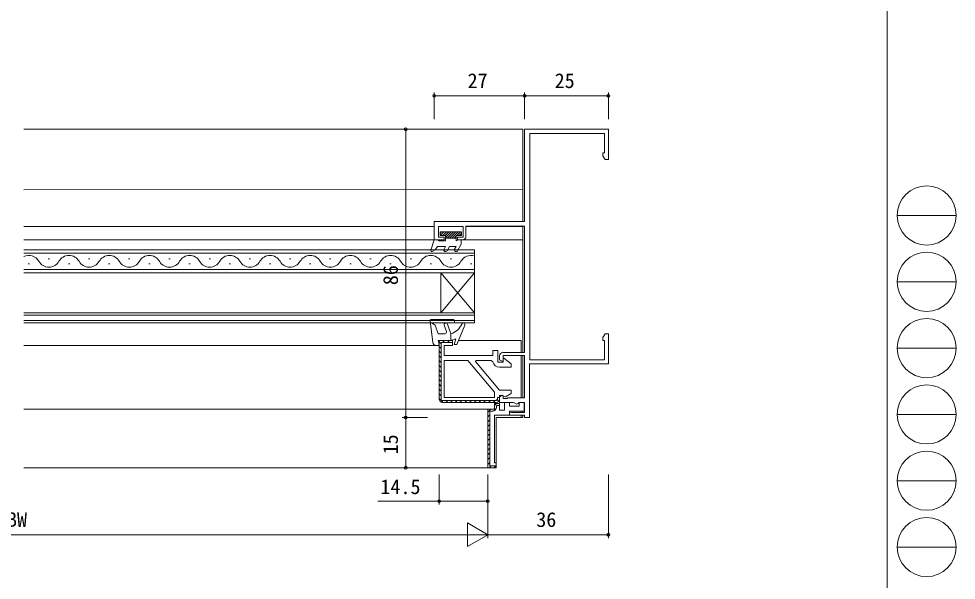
# Model space of a CAD drawing. Units: millimetres on the paper. Extents: x -397 to 397, y -282 to 282.
# Drawn here: x 116.9 to 396.7, y -167.6 to 0 of the extents above; entities that cross this region are included whole.
import ezdxf
from ezdxf.enums import TextEntityAlignment as Align

# ---------------------------------------------------------------- set-up
doc = ezdxf.new("R2010")
doc.units = ezdxf.units.MM
for name, color, linetype, lineweight in [('0-1_USER1', 2, 'Continuous', 9), ('0-2_YKK_ZWAK', 4, 'Continuous', 9), ('0-3_YKK_11', 7, 'Continuous', 9), ('0-4_YKK_12', 6, 'Continuous', 9), ('0-6_YKK_D', 7, 'Continuous', 9)]:
    doc.layers.add(name, color=color, linetype=linetype, lineweight=lineweight)
doc.styles.add('ＭＳ ゴシック', font='')
doc.styles.get('ＭＳ ゴシック').set_extended_font_data('MS Gothic')

msp = doc.modelspace()

# ---------------------------------------------------------------- linework, layer by layer
at = {"layer": '0-1_USER1'}
for p, q in [((118.358, -33.003), (267.329, -33.003)), ((267.329, -33.003), (267.338, -60.503)), ((267.335, -50.98), (118.358, -51.016)), ((118.358, -61.999), (240.858, -61.995)), ((250.358, -61.994), (267.339, -61.994)), ((267.338, -61.703), (267.351, -99.603)), ((118.358, -66.003), (240.858, -66.003)), ((249.358, -66.003), (267.34, -65.997)), ((118.358, -69.003), (252.859, -69.003)), ((252.859, -69.003), (252.859, -75.803)), ((252.859, -70.003), (118.358, -70.003)), ((126.059, -71.643), (125.659, -71.643)), ((138.059, -71.643), (137.659, -71.643)), ((150.059, -71.643), (149.659, -71.643)), ((162.059, -71.643), (161.659, -71.643)), ((174.059, -71.643), (173.659, -71.643)), ((186.059, -71.643), (185.659, -71.643)), ((198.059, -71.643), (197.659, -71.643)), ((210.059, -71.643), (209.659, -71.643)), ((222.059, -71.643), (221.659, -71.643)), ((234.059, -71.643), (233.659, -71.643)), ((246.059, -71.643), (245.659, -71.643)), ((118.358, -74.803), (252.859, -74.803)), ((120.059, -73.163), (119.659, -73.163)), ((132.059, -73.163), (131.659, -73.163)), ((144.059, -73.163), (143.659, -73.163)), ((156.059, -73.163), (155.659, -73.163)), ((168.059, -73.163), (167.659, -73.163)), ((180.059, -73.163), (179.659, -73.163)), ((180.059, -73.163), (179.659, -73.163)), ((192.059, -73.163), (191.659, -73.163)), ((204.059, -73.163), (203.659, -73.163)), ((216.059, -73.163), (215.659, -73.163)), ((228.059, -73.163), (227.659, -73.163)), ((240.059, -73.163), (239.659, -73.163)), ((252.059, -73.163), (251.659, -73.163)), ((252.859, -75.803), (118.358, -75.803)), ((242.859, -87.803), (242.859, -75.803)), ((252.859, -87.803), (242.859, -75.803)), ((252.859, -75.803), (242.859, -87.803)), ((252.859, -87.803), (252.859, -75.803)), ((118.358, -87.803), (252.859, -87.803)), ((252.859, -88.503), (118.358, -88.503)), ((252.859, -87.803), (252.859, -90.803)), ((118.358, -90.103), (252.859, -90.103)), ((252.859, -90.803), (118.358, -90.803)), ((242.358, -97.503), (118.358, -97.503)), ((266.858, -100.503), (266.858, -113.103)), ((267.352, -100.503), (267.356, -113.103)), ((257.357, -116.503), (118.358, -116.503)), ((266.858, -117.103), (266.858, -117.503)), ((267.357, -117.093), (267.357, -117.503)), ((259.358, -134.003), (259.354, -119.003)), ((259.358, -119.003), (267.358, -119.003)), ((266.858, -118.303), (266.858, -119.003)), ((267.358, -118.303), (267.358, -119.003)), ((118.358, -134.003), (259.358, -134.003))]:
    msp.add_line(p, q, dxfattribs=at)
msp.add_lwpolyline([(248.154, -96.003), (266.858, -96.003), (266.858, -99.603)], dxfattribs=at)
for centre, start, end in [((119.859, -74.079), 29.20254, 115.89351), ((125.859, -70.726), 209.20254, 330.79746), ((131.859, -74.079), 29.20254, 150.79746), ((137.859, -70.726), 209.20254, 330.79746), ((143.859, -74.079), 29.20254, 150.79746), ((149.859, -70.726), 209.20254, 330.79746), ((155.859, -74.079), 29.20254, 150.79746), ((161.859, -70.726), 209.20254, 330.79746), ((167.859, -74.079), 29.20254, 150.79746), ((173.859, -70.726), 209.20254, 330.79746), ((179.859, -74.079), 29.20254, 150.79746), ((185.859, -70.726), 209.20254, 330.79746), ((191.859, -74.079), 29.20254, 150.79746), ((197.859, -70.726), 209.20254, 330.79746), ((203.859, -74.079), 29.20254, 150.79746), ((209.859, -70.726), 209.20254, 330.79746), ((215.859, -74.079), 29.20254, 150.79746), ((221.859, -70.726), 209.20254, 330.79746), ((227.859, -74.079), 29.20254, 150.79746), ((233.859, -70.726), 209.20254, 330.79746), ((239.859, -74.079), 29.20254, 150.79746), ((245.859, -70.726), 209.20254, 330.79746), ((251.859, -74.079), 73.08415, 150.79746)]:
    msp.add_arc(centre, 3.437, start, end, dxfattribs=at)
at = {"layer": '0-2_YKK_ZWAK'}
for p, q in [((242.661, -63.603), (249.061, -63.603)), ((242.661, -64.703), (242.661, -63.603)), ((243.09, -63.603), (242.661, -64.031)), ((242.661, -63.603), (249.061, -63.603)), ((242.661, -64.703), (242.661, -63.603)), ((243.09, -63.603), (242.661, -64.031)), ((243.797, -63.603), (242.697, -64.703)), ((243.797, -63.603), (242.697, -64.703)), ((244.505, -63.603), (243.405, -64.703)), ((244.505, -63.603), (243.405, -64.703)), ((245.212, -63.603), (244.112, -64.703)), ((245.212, -63.603), (244.112, -64.703)), ((245.919, -63.603), (244.261, -65.26)), ((245.919, -63.603), (244.261, -65.26)), ((246.626, -63.603), (244.726, -65.503)), ((246.626, -63.603), (244.726, -65.503)), ((247.333, -63.603), (245.433, -65.503)), ((247.333, -63.603), (245.433, -65.503)), ((248.04, -63.603), (246.14, -65.503)), ((248.04, -63.603), (246.14, -65.503)), ((248.747, -63.603), (247.647, -64.703)), ((248.747, -63.603), (247.647, -64.703)), ((249.061, -63.995), (248.354, -64.703)), ((249.061, -63.995), (248.354, -64.703)), ((249.061, -63.603), (249.061, -64.703)), ((249.061, -63.603), (249.061, -64.703)), ((240.861, -66.003), (239.876, -69.112)), ((240.861, -66.003), (239.876, -69.112)), ((240.861, -66.003), (241.861, -66.003)), ((240.861, -66.003), (241.861, -66.003)), ((241.861, -66.003), (242.381, -66.303)), ((241.861, -66.003), (242.381, -66.303)), ((242.381, -66.303), (244.261, -66.303)), ((242.381, -66.303), (244.261, -66.303)), ((242.661, -64.703), (244.261, -64.703)), ((242.661, -64.703), (244.261, -64.703)), ((244.261, -64.703), (244.261, -66.303)), ((244.261, -64.703), (244.261, -66.303)), ((244.261, -65.503), (247.461, -65.503)), ((244.261, -65.503), (247.461, -65.503)), ((247.461, -64.888), (246.847, -65.503)), ((247.461, -64.888), (246.847, -65.503)), ((247.461, -64.703), (247.461, -66.303)), ((247.461, -64.703), (249.061, -64.703)), ((247.461, -64.703), (247.461, -66.303)), ((247.461, -64.703), (249.061, -64.703)), ((247.981, -66.003), (247.461, -66.303)), ((247.981, -66.003), (247.461, -66.303)), ((247.981, -66.003), (248.961, -66.003)), ((247.981, -66.003), (248.961, -66.003)), ((248.961, -66.003), (248.961, -67.303)), ((248.961, -66.003), (248.961, -67.303)), ((240.312, -69.462), (241.162, -68.972)), ((240.312, -69.462), (241.162, -68.972)), ((241.862, -68.003), (241.162, -68.972)), ((241.862, -68.003), (241.162, -68.972)), ((241.862, -68.003), (244.261, -68.003)), ((241.862, -68.003), (244.261, -68.003)), ((244.261, -68.003), (243.828, -68.753)), ((244.261, -68.003), (243.828, -68.753)), ((244.694, -69.253), (245.416, -68.003)), ((244.694, -69.253), (245.416, -68.003)), ((245.416, -68.003), (247.403, -68.003)), ((245.416, -68.003), (247.403, -68.003)), ((247.403, -68.003), (246.97, -68.753)), ((247.403, -68.003), (246.97, -68.753)), ((247.836, -69.253), (248.961, -67.303)), ((247.836, -69.253), (248.961, -67.303)), ((239.66, -90.139), (240.451, -96.624)), ((246.658, -89.803), (239.958, -89.803)), ((240.043, -90.803), (241.119, -91.424)), ((240.043, -90.803), (246.658, -90.803)), ((241.119, -91.424), (242.058, -94.003)), ((243.873, -91.474), (244.549, -93.332)), ((245.858, -94.003), (244.813, -91.132)), ((246.958, -90.503), (246.958, -90.103)), ((247.658, -97.203), (250.02, -91.494)), ((242.058, -94.003), (244.08, -94.003)), ((245.858, -94.003), (245.858, -96.003)), ((241.443, -97.503), (242.058, -97.503)), ((242.058, -96.003), (245.858, -96.003)), ((242.058, -96.003), (242.348, -97.128)), ((245.858, -96.003), (247.358, -95.503)), ((246.858, -97.203), (247.358, -95.503)), ((247.658, -97.203), (246.858, -97.203))]:
    msp.add_line(p, q, dxfattribs=at)
for centre, radius, start, end in [((240.162, -69.203), 0.3, 162.41011, 300.00424), ((240.162, -69.203), 0.3, 162.41011, 300.00424), ((244.261, -69.003), 0.5, 150.00001, 330.00001), ((244.261, -69.003), 0.5, 150.00001, 330.00001), ((247.403, -69.003), 0.5, 150.00001, 330.00001), ((247.403, -69.003), 0.5, 150.00001, 330.00001), ((239.958, -90.103), 0.3, 90, 186.9513), ((244.343, -91.303), 0.5, 20, 200), ((244.477, -89.197), 5, 286.03395, 337.49174), ((246.658, -90.103), 0.3, 0, 90), ((246.658, -90.503), 0.3, 270, 0), ((249.558, -91.303), 0.5, 337.52282, 157.49174), ((244.08, -93.503), 0.5, 270, 20), ((241.443, -96.503), 1, 186.9513, 270), ((242.058, -97.203), 0.3, 270, 14.47751)]:
    msp.add_arc(centre, radius, start, end, dxfattribs=at)
at = {"layer": '0-3_YKK_11'}
for p, q in [((242.358, -97.802), (242.958, -98.402)), ((242.358, -97.802), (242.958, -98.402)), ((242.369, -96.399), (242.958, -96.988)), ((242.369, -96.399), (242.958, -96.988)), ((243.387, -96.003), (243.987, -96.603)), ((243.387, -96.003), (243.987, -96.603)), ((244.802, -96.003), (245.402, -96.603)), ((244.802, -96.003), (245.402, -96.603)), ((242.358, -99.216), (242.958, -99.816)), ((242.358, -99.216), (242.958, -99.816)), ((242.358, -100.63), (242.958, -101.23)), ((242.358, -100.63), (242.958, -101.23)), ((242.358, -102.044), (242.958, -102.644)), ((242.358, -102.044), (242.958, -102.644)), ((242.358, -103.459), (242.958, -104.059)), ((242.358, -103.459), (242.958, -104.059)), ((242.358, -104.873), (242.958, -105.473)), ((242.358, -104.873), (242.958, -105.473)), ((242.358, -106.287), (242.958, -106.887)), ((242.358, -106.287), (242.958, -106.887)), ((242.358, -107.701), (242.958, -108.301)), ((242.358, -107.701), (242.958, -108.301)), ((242.358, -109.115), (242.958, -109.715)), ((242.358, -109.115), (242.958, -109.715)), ((242.358, -110.53), (242.958, -111.13)), ((242.358, -110.53), (242.958, -111.13)), ((242.358, -111.944), (242.958, -112.544)), ((242.358, -111.944), (242.958, -112.544)), ((242.358, -113.358), (243.503, -114.503)), ((242.358, -113.358), (243.503, -114.503)), ((259.358, -114.503), (243.358, -114.503)), ((259.358, -114.503), (243.358, -114.503)), ((243.858, -113.003), (258.858, -113.003)), ((243.858, -113.003), (258.858, -113.003)), ((244.317, -113.903), (244.917, -114.503)), ((244.317, -113.903), (244.917, -114.503)), ((245.731, -113.903), (246.331, -114.503)), ((245.731, -113.903), (246.331, -114.503)), ((247.145, -113.903), (247.745, -114.503)), ((247.145, -113.903), (247.745, -114.503)), ((248.559, -113.903), (249.159, -114.503)), ((248.559, -113.903), (249.159, -114.503)), ((249.974, -113.903), (250.574, -114.503)), ((249.974, -113.903), (250.574, -114.503)), ((251.388, -113.903), (251.988, -114.503)), ((251.388, -113.903), (251.988, -114.503)), ((252.802, -113.903), (253.402, -114.503)), ((252.802, -113.903), (253.402, -114.503)), ((254.216, -113.903), (254.816, -114.503)), ((254.216, -113.903), (254.816, -114.503)), ((255.63, -113.903), (256.23, -114.503)), ((255.63, -113.903), (256.23, -114.503)), ((257.045, -113.903), (257.645, -114.503)), ((257.045, -113.903), (257.645, -114.503)), ((258.459, -113.903), (259.059, -114.503)), ((258.459, -113.903), (259.059, -114.503)), ((259.692, -113.722), (260.12, -114.15)), ((259.692, -113.722), (260.12, -114.15)), ((259.758, -113.503), (259.758, -113.003)), ((259.758, -113.503), (259.758, -113.003)), ((256.858, -116.503), (256.858, -134.003)), ((256.858, -116.503), (256.858, -134.003)), ((257.798, -116.503), (256.858, -117.443)), ((259.418, -116.298), (258.653, -117.063)), ((259.498, -114.803), (258.858, -115.443)), ((260.358, -115.357), (260.312, -115.403)), ((257.458, -118.257), (256.858, -118.857)), ((257.458, -119.672), (256.858, -120.272)), ((257.458, -121.086), (256.858, -121.686)), ((257.458, -122.5), (256.858, -123.1)), ((257.458, -123.914), (256.858, -124.514)), ((257.458, -125.328), (256.858, -125.928)), ((257.458, -126.743), (256.858, -127.343)), ((257.458, -128.157), (256.858, -128.757)), ((257.458, -129.571), (256.858, -130.171)), ((257.458, -130.985), (256.858, -131.585)), ((257.458, -132.4), (256.858, -133)), ((257.869, -133.403), (257.276, -133.996)), ((259.283, -133.403), (258.683, -134.003))]:
    msp.add_line(p, q, dxfattribs=at)
for points in [[(269.458, -101.803), (269.458, -34.203), (291.658, -34.203), (291.658, -40.003), (291.228, -40.003), (291.228, -40.912), (291.858, -42.003), (292.858, -42.003), (292.858, -33.003), (267.858, -33.003), (267.858, -60.503), (240.858, -60.503), (240.858, -66.003), (243.858, -66.003), (243.858, -65.203), (242.158, -65.203), (242.158, -62.003), (249.558, -62.003), (249.558, -65.203), (247.858, -65.203), (247.858, -66.003), (249.358, -66.003)], [(250.358, -65.003), (250.358, -61.903), (267.858, -61.903), (267.858, -99.603), (261.358, -99.603)], [(260.358, -100.603), (260.358, -101.787), (261.158, -102.249), (261.458, -102.076), (261.458, -100.503), (267.858, -100.503), (267.858, -113.103), (262.858, -113.103), (262.658, -113.303), (261.458, -113.303), (261.458, -112.53), (261.158, -112.356), (260.358, -112.818), (260.358, -114.503), (264.538, -114.503), (265.508, -115.062), (265.958, -114.803), (266.258, -114.503), (267.858, -114.503), (267.858, -117.503), (263.958, -117.503), (263.718, -117.383), (263.358, -117.503), (263.358, -118.303), (267.858, -118.303), (267.858, -119.003), (269.358, -119.003), (269.358, -103.003), (292.858, -103.003), (292.858, -94.003), (291.858, -94.003), (291.228, -95.094), (291.228, -96.003), (291.658, -96.003), (291.658, -101.803), (269.458, -101.803)], [(242.358, -113.503), (242.358, -96.003), (246.358, -96.003), (246.358, -97.503), (243.858, -97.503), (243.858, -100.503), (258.358, -100.503), (258.358, -99.003), (259.858, -99.003), (259.858, -102.503), (261.458, -102.503), (261.458, -101.399), (261.702, -101.282), (263.858, -103.003), (263.858, -104.003), (260.358, -104.003)], [(242.358, -113.503), (242.358, -96.003), (246.358, -96.003), (246.358, -97.503), (243.858, -97.503), (243.858, -100.503), (258.358, -100.503), (258.358, -99.003), (259.858, -99.003), (259.858, -102.503), (261.458, -102.503), (261.458, -101.399), (261.702, -101.282), (263.858, -103.003), (263.858, -104.003), (260.358, -104.003)], [(246.358, -96.503), (246.358, -96.603), (242.958, -96.603), (242.958, -113.903), (259.358, -113.903), (259.758, -113.503)], [(246.358, -96.503), (246.358, -96.603), (242.958, -96.603), (242.958, -113.903), (259.358, -113.903), (259.758, -113.503)], [(258.398, -102.403), (257.908, -102.003), (253.342, -102.003), (253.181, -102.349), (260.358, -110.903), (263.858, -110.903), (263.858, -111.903), (262.204, -112.838), (261.525, -112.653), (261.092, -112.403), (260.358, -112.403), (260.358, -113.503)], [(258.398, -102.403), (257.908, -102.003), (253.342, -102.003), (253.181, -102.349), (260.358, -110.903), (263.858, -110.903), (263.858, -111.903), (262.204, -112.838), (261.525, -112.653), (261.092, -112.403), (260.358, -112.403), (260.358, -113.503)], [(256.858, -134.003), (259.358, -134.003), (259.358, -132.503), (258.858, -132.503), (258.858, -118.303), (263.358, -118.303), (263.358, -117.103), (267.758, -117.103), (267.758, -114.503), (266.258, -114.503), (266.258, -115.603), (263.358, -115.603), (263.358, -114.503), (261.858, -114.503), (261.858, -116.803), (260.358, -116.803), (260.358, -114.803), (258.858, -114.803), (258.858, -116.503), (256.858, -116.503)], [(259.758, -113.503), (259.758, -113.003), (260.358, -113.003), (260.358, -113.503)], [(259.758, -113.503), (259.758, -113.003), (260.358, -113.003), (260.358, -113.503)], [(259.458, -116.003), (259.458, -115.403), (260.358, -115.403), (260.358, -114.803), (258.858, -114.803), (258.858, -116.503), (256.858, -116.503)], [(256.858, -134.003), (259.358, -134.003), (259.358, -133.403), (257.458, -133.403), (257.458, -117.103), (258.358, -117.103)]]:
    msp.add_lwpolyline(points, dxfattribs=at)
msp.add_lwpolyline([(243.858, -113.003), (258.858, -113.003), (258.858, -111.449), (250.932, -102.003), (243.858, -102.003)], close=True, dxfattribs=at)
msp.add_lwpolyline([(243.858, -113.003), (258.858, -113.003), (258.858, -111.449), (250.932, -102.003), (243.858, -102.003)], close=True, dxfattribs=at)
for centre, radius, start, end in [((249.358, -65.003), 1, 270.00001, 359.99999), ((261.358, -100.603), 1, 90.00001, 179.99999), ((260.358, -102.003), 2, 191.53697, 269.99999), ((260.358, -102.003), 2, 191.53697, 269.99999), ((243.358, -113.503), 1, 180.00001, 269.99999), ((243.358, -113.503), 1, 180.00001, 269.99999), ((259.358, -113.503), 1, 270.00001, 359.99999), ((259.358, -113.503), 1, 270.00001, 359.99999), ((258.358, -116.003), 1.1, 270, 0)]:
    msp.add_arc(centre, radius, start, end, dxfattribs=at)
at = {"layer": '0-4_YKK_12'}
for p, q in [((240.858, -30.003), (240.858, -22.003)), ((267.858, -30.003), (267.858, -22.003)), ((267.858, -30.003), (267.858, -22.003)), ((292.858, -30.003), (292.858, -22.003)), ((267.858, -23.003), (240.858, -23.003)), ((292.858, -23.003), (267.858, -23.003)), ((238.858, -33.003), (231.358, -33.003)), ((232.358, -119.003), (232.358, -33.003)), ((238.858, -119.003), (231.358, -119.003)), ((238.858, -119.003), (231.358, -119.003)), ((232.358, -134.003), (232.358, -119.003)), ((238.858, -134.003), (231.358, -134.003)), ((242.358, -136.003), (242.358, -145.003)), ((256.858, -136.003), (256.858, -155.003)), ((256.858, -136.003), (256.858, -155.003)), ((256.858, -136.003), (256.858, -145.003)), ((292.858, -136.003), (292.858, -155.003)), ((256.858, -154.003), (250.796, -150.503)), ((250.796, -150.503), (250.796, -157.503)), ((249.858, -154.003), (-16.142, -154.003)), ((256.858, -154.003), (244.733, -154.003)), ((256.858, -154.003), (250.796, -157.503)), ((256.858, -154.003), (292.858, -154.003))]:
    msp.add_line(p, q, dxfattribs=at)
msp.add_lwpolyline([(256.858, -144.003), (242.358, -144.003), (224.018, -144.003)], dxfattribs=at)
for centre in [(240.858, -23.003), (267.858, -23.003), (267.858, -23.003), (292.858, -23.003), (232.358, -33.003), (232.358, -119.003), (232.358, -119.003), (232.358, -134.003), (242.358, -144.003), (256.858, -144.003), (292.858, -154.003)]:
    msp.add_circle(centre, 0.425, dxfattribs=at)
at = {"layer": '0-6_YKK_D'}
for p, q in [((376.092, 279.3), (376.092, -245.7)), ((379.068, -58.716), (396.708, -58.716)), ((379.068, -78.512), (396.708, -78.512)), ((379.068, -98.308), (396.708, -98.308)), ((379.068, -118.104), (396.708, -118.104)), ((379.068, -137.9), (396.708, -137.9)), ((379.068, -157.696), (396.708, -157.696))]:
    msp.add_line(p, q, dxfattribs=at)
for centre in [(387.888, -58.716), (387.888, -78.512), (387.888, -98.308), (387.888, -118.104), (387.888, -137.9), (387.888, -157.696)]:
    msp.add_circle(centre, 8.82, dxfattribs=at)

# ---------------------------------------------------------------- texts
at = {"layer": '0-4_YKK_12', "style": 'ＭＳ ゴシック'}
for s, p in [('27', (250.838, -22.003)), ('25', (276.838, -22.003)), ('14.5', (224.818, -143.203)), ('BW', (113.338, -153.003)), ('36', (271.338, -153.003))]:
    msp.add_text(s, height=4.399, dxfattribs=at).set_placement(p, align=Align.BOTTOM_LEFT)
for s, p in [('86', (231.358, -79.523)), ('15', (231.358, -130.023))]:
    msp.add_text(s, height=4.399, rotation=90, dxfattribs=at).set_placement(p, align=Align.BOTTOM_LEFT)

doc.saveas('drawing.dxf')
